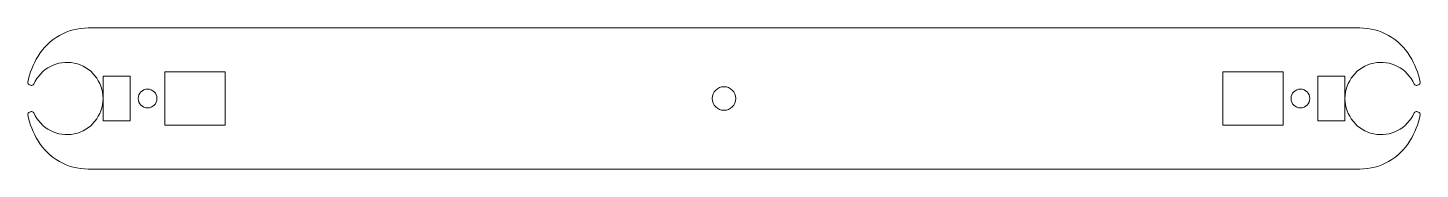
# Model space of a CAD drawing. Header units: millimetres. Extents: x -231 to 7, y -12 to 12.
import ezdxf

# ---------------------------------------------------------------- set-up
doc = ezdxf.new("R2010")
doc.units = ezdxf.units.MM

msp = doc.modelspace()

# ---------------------------------------------------------------- linework, layer by layer
at = {"color": 7, "linetype": 'Continuous', "lineweight": 15}
for p, q in [((-3.62, 12), (-220.38, 12)), ((-213.2, 3.8), (-217.8, 3.8)), ((-217.8, 3.8), (-217.8, -3.8)), ((-213.2, -3.8), (-213.2, 3.8)), ((-207.3, 4.55), (-197, 4.55)), ((-207.3, -4.55), (-207.3, 4.55)), ((-197, -4.55), (-197, 4.55)), ((-16.7, 4.55), (-27, 4.55)), ((-27, 4.55), (-27, -4.55)), ((-16.7, 4.55), (-16.7, -4.55)), ((-6.2, 3.8), (-10.8, 3.8)), ((-10.8, 3.8), (-10.8, -3.8)), ((-6.2, -3.8), (-6.2, 3.8)), ((-230.4, 2.33), (-230.14, 2.24)), ((6.14, 2.24), (6.4, 2.33)), ((-230.14, -2.24), (-230.4, -2.33)), ((6.4, -2.33), (6.14, -2.24)), ((-217.8, -3.8), (-213.2, -3.8)), ((-197, -4.55), (-207.3, -4.55)), ((-16.7, -4.55), (-27, -4.55)), ((-10.8, -3.8), (-6.2, -3.8)), ((-220.38, -12), (-3.62, -12))]:
    msp.add_line(p, q, dxfattribs=at)
for centre, radius in [((-210.25, 0), 1.6), ((-112, 0), 2), ((-13.75, 0), 1.6)]:
    msp.add_circle(centre, radius, dxfattribs=at)
for centre, radius, start, end in [((-220.38, 2), 10, 90, 148.6862), ((-3.62, 2), 10, 31.3138, 90), ((-217.09, 0), 13.85, 148.6862, 168.3975), ((-6.91, 0), 13.85, 11.6025, 31.3138), ((-224, 0), 6.15, 203.5012, 156.4988), ((0, 0), 6.15, 23.5012, 336.4988), ((-230.26, 2.7), 0.4, 168.3975, 250), ((-230.01, 2.61), 0.4, 250, 336.4988), ((6.01, 2.61), 0.4, 203.5012, 290), ((6.26, 2.7), 0.4, 290, 11.6025), ((-230.26, -2.7), 0.4, 110, 191.6025), ((-230.01, -2.61), 0.4, 23.5012, 110), ((6.01, -2.61), 0.4, 70, 156.4988), ((6.26, -2.7), 0.4, 348.3975, 70), ((-217.09, 0), 13.85, 191.6025, 211.3138), ((-6.91, 0), 13.85, 328.6862, 348.3975), ((-220.38, -2), 10, 211.3138, 270), ((-3.62, -2), 10, 270, 328.6862)]:
    msp.add_arc(centre, radius, start, end, dxfattribs=at)

doc.saveas('drawing.dxf')
